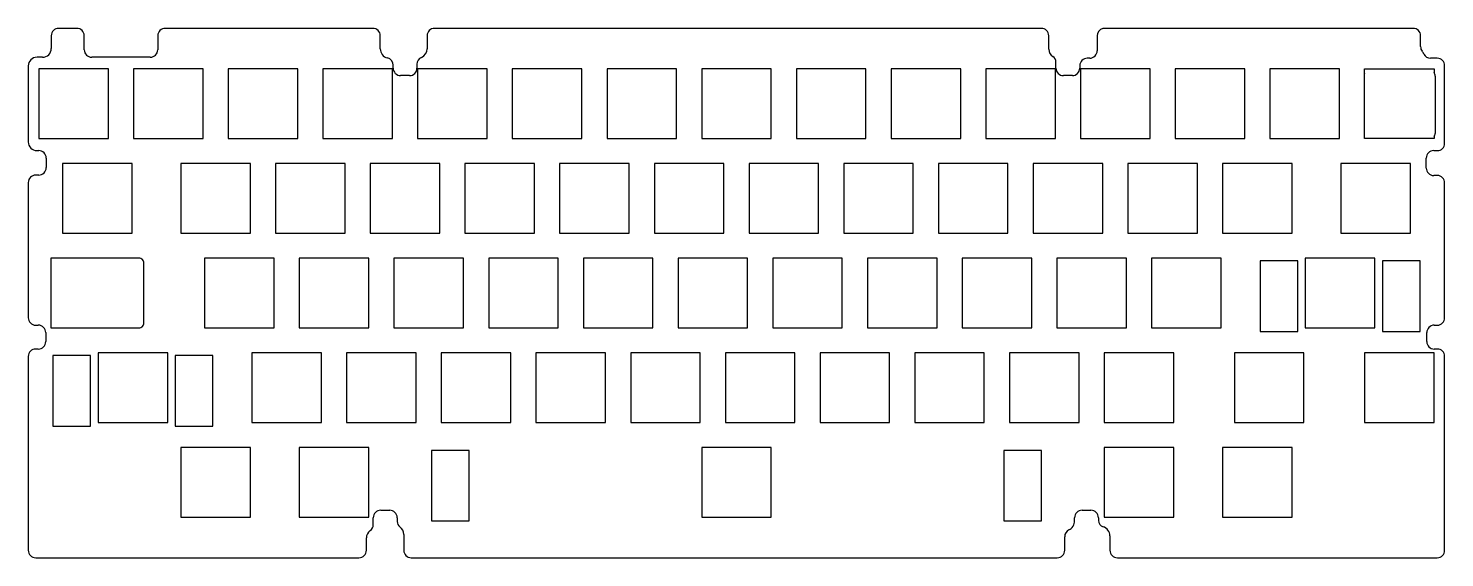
# Model space of a CAD drawing. Header units: millimetres. Extents: x 0 to 284, y -138 to -31.
import ezdxf

# ---------------------------------------------------------------- set-up
doc = ezdxf.new("R2010")
doc.units = ezdxf.units.MM
doc.header["$MEASUREMENT"] = 0

msp = doc.modelspace()

# ---------------------------------------------------------------- linework, layer by layer
for p, q in [((9.25, -31.21), (5.61, -31.21)), ((68.81, -31.21), (27.05, -31.21)), ((196.5, -31.21), (81.23, -31.21)), ((196.5, -31.25), (196.5, -31.21)), ((203.31, -31.21), (196.85, -31.21)), ((278.11, -31.21), (215.7, -31.21)), ((215.7, -31.21), (215.7, -31.25)), ((4.11, -32.71), (4.11, -35.27)), ((10.75, -35.52), (10.75, -32.71)), ((25.55, -32.71), (25.55, -35.52)), ((70.31, -35.32), (70.31, -32.71)), ((79.73, -32.71), (79.73, -35.31)), ((204.81, -35.41), (204.81, -32.71)), ((214.55, -32.71), (214.55, -35.71)), ((279.61, -34.89), (279.61, -32.71)), ((2.36, -37.02), (1.25, -37.02)), ((24.05, -37.02), (12.25, -37.02)), ((-0.5, -38.77), (-0.5, -54.05)), ((72.9, -39.21), (72.9, -38.62)), ((77.7, -38.42), (77.7, -39.21)), ((206.25, -39.21), (206.25, -37.98)), ((211.05, -38.71), (211.05, -39.21)), ((213.05, -37.21), (212.55, -37.21)), ((268.33, -40.31), (268.33, -39.33)), ((268.33, -39.33), (282.33, -39.33)), ((282.95, -37.21), (281.62, -37.21)), ((282.33, -39.33), (282.33, -40.08)), ((284.45, -54.3), (284.45, -38.71)), ((76.2, -40.71), (74.4, -40.71)), ((209.55, -40.71), (207.75, -40.71)), ((268.33, -52.33), (268.33, -40.33, 0)), ((282.53, -40.83), (282.53, -52.33)), ((268.33, -53.33), (268.33, -52.35)), ((282.33, -53.33), (268.33, -53.33)), ((282.33, -52.93), (282.33, -53.33)), ((1.25, -55.8), (1.6, -55.8)), ((282.25, -55.8), (282.95, -55.8)), ((3.1, -57.3), (3.1, -59.22)), ((280.75, -59.3), (280.75, -57.3)), ((-0.5, -62.22), (-0.5, -89.4)), ((1.6, -60.72), (1, -60.72)), ((282.95, -60.8), (282.25, -60.8)), ((284.45, -89.4), (284.45, -62.3)), ((1, -90.9), (1.5, -90.9)), ((282.35, -90.9), (282.95, -90.9)), ((3, -92.4), (3, -94.2)), ((280.85, -94.2), (280.85, -92.4)), ((1.5, -95.7), (1, -95.7)), ((282.95, -95.7), (282.35, -95.7)), ((-0.5, -97.2), (-0.5, -136.16)), ((284.45, -136.16), (284.45, -97.2)), ((70.41, -128.13), (72.21, -128.13)), ((211.5, -128.13), (213.3, -128.13)), ((68.91, -131), (68.91, -129.63)), ((73.71, -129.63), (73.71, -130.4)), ((210, -130.25), (210, -129.63)), ((214.8, -129.63), (214.8, -130.2)), ((67.51, -136.16), (67.51, -133.69)), ((75.04, -133), (75.04, -136.16)), ((208.01, -136.16), (208.01, -133.44)), ((217.1, -133.27), (217.1, -136.16)), ((1, -137.66), (66.01, -137.66)), ((76.54, -137.66), (206.51, -137.66)), ((218.6, -137.66), (282.95, -137.66))]:
    msp.add_line(p, q)
for points in [[(1.63, -39.33), (1.63, -53.33), (15.63, -53.33), (15.63, -39.33)], [(34.68, -53.33), (34.68, -39.33), (20.68, -39.33), (20.68, -53.33)], [(39.73, -39.33), (39.73, -53.33), (53.73, -53.33), (53.73, -39.33)], [(58.78, -53.33), (72.78, -53.33), (72.78, -39.33), (58.78, -39.33)], [(77.83, -39.33), (77.83, -53.33), (91.83, -53.33), (91.83, -39.33)], [(96.88, -53.33), (110.88, -53.33), (110.88, -39.33), (96.88, -39.33)], [(129.93, -39.33), (115.93, -39.33), (115.93, -53.33), (129.93, -53.33)], [(148.98, -53.33), (148.98, -39.33), (134.98, -39.33), (134.98, -53.33)], [(154.03, -53.33), (168.03, -53.33), (168.03, -39.33), (154.03, -39.33)], [(187.08, -39.33), (173.08, -39.33), (173.08, -53.33), (187.08, -53.33)], [(192.13, -53.33), (206.13, -53.33), (206.13, -39.33), (192.13, -39.33)], [(211.18, -39.33), (211.18, -53.33), (225.18, -53.33), (225.18, -39.33)], [(230.23, -53.33), (244.23, -53.33), (244.23, -39.33), (230.23, -39.33)], [(263.28, -53.33), (263.28, -39.33), (249.28, -39.33), (249.28, -53.33)], [(6.39, -58.38), (6.39, -72.38), (20.39, -72.38), (20.39, -58.38)], [(30.2, -72.38), (44.2, -72.38), (44.2, -58.38), (30.2, -58.38)], [(49.25, -58.38), (49.25, -72.38), (63.25, -72.38), (63.25, -58.38)], [(68.3, -58.38), (68.3, -72.38), (82.3, -72.38), (82.3, -58.38)], [(101.35, -72.38), (101.35, -58.38), (87.35, -58.38), (87.35, -72.38)], [(120.4, -58.38), (106.4, -58.38), (106.4, -72.38), (120.4, -72.38)], [(139.45, -72.38), (139.45, -58.38), (125.45, -58.38), (125.45, -72.38)], [(144.5, -58.38), (144.5, -72.38), (158.5, -72.38), (158.5, -58.38)], [(177.55, -58.38), (163.55, -58.38), (163.55, -72.38), (177.55, -72.38)], [(182.6, -58.38), (182.6, -72.38), (196.6, -72.38), (196.6, -58.38)], [(201.65, -58.38), (201.65, -72.38), (215.65, -72.38), (215.65, -58.38)], [(220.7, -72.38), (234.7, -72.38), (234.7, -58.38), (220.7, -58.38)], [(253.75, -58.38), (239.75, -58.38), (239.75, -72.38), (253.75, -72.38)], [(277.57, -72.38), (277.57, -58.38), (263.57, -58.38), (263.57, -72.38)], [(34.97, -77.43), (34.97, -91.43), (48.97, -91.43), (48.97, -77.43)], [(54.02, -91.43), (68.02, -91.43), (68.02, -77.43), (54.02, -77.43)], [(87.07, -91.43), (87.07, -77.43), (73.07, -77.43), (73.07, -91.43)], [(92.12, -77.43), (92.12, -91.43), (106.12, -91.43), (106.12, -77.43)], [(125.17, -91.43), (125.17, -77.43), (111.17, -77.43), (111.17, -91.43)], [(144.22, -77.43), (130.22, -77.43), (130.22, -91.43), (144.22, -91.43)], [(149.27, -91.43), (163.27, -91.43), (163.27, -77.43), (149.27, -77.43)], [(168.32, -77.43), (168.32, -91.43), (182.32, -91.43), (182.32, -77.43)], [(187.37, -91.43), (201.37, -91.43), (201.37, -77.43), (187.37, -77.43)], [(220.42, -77.43), (206.42, -77.43), (206.42, -91.43), (220.42, -91.43)], [(239.47, -91.43), (239.47, -77.43), (225.47, -77.43), (225.47, -91.43)], [(254.9, -77.98), (247.32, -77.98), (247.32, -92.18), (254.9, -92.18)], [(270.42, -77.43), (256.42, -77.43), (256.42, -91.43), (270.42, -91.43)], [(271.95, -77.98), (271.95, -92.18), (279.52, -92.18), (279.52, -77.98)], [(27.54, -96.48), (13.54, -96.48), (13.54, -110.48), (27.54, -110.48)], [(44.49, -96.48), (44.49, -110.48), (58.49, -110.48), (58.49, -96.48)], [(77.54, -110.48), (77.54, -96.48), (63.54, -96.48), (63.54, -110.48)], [(82.59, -110.48), (96.59, -110.48), (96.59, -96.48), (82.59, -96.48)], [(101.64, -110.48), (115.64, -110.48), (115.64, -96.48), (101.64, -96.48)], [(134.69, -96.48), (120.69, -96.48), (120.69, -110.48), (134.69, -110.48)], [(139.74, -96.48), (139.74, -110.48), (153.74, -110.48), (153.74, -96.48)], [(172.79, -96.48), (158.79, -96.48), (158.79, -110.48), (172.79, -110.48)], [(177.84, -96.48), (177.84, -110.48), (191.84, -110.48), (191.84, -96.48)], [(210.89, -96.48), (196.89, -96.48), (196.89, -110.48), (210.89, -110.48)], [(215.94, -96.48), (215.94, -110.48), (229.94, -110.48), (229.94, -96.48)], [(242.14, -96.48), (242.14, -110.48), (256.13, -110.48), (256.13, -96.48)], [(282.33, -96.48), (268.33, -96.48), (268.33, -110.48), (282.33, -110.48)], [(12.01, -97.03), (4.44, -97.03), (4.44, -111.23), (12.01, -111.23)], [(36.64, -97.03), (29.06, -97.03), (29.06, -111.23), (36.64, -111.23)], [(30.2, -115.53), (30.2, -129.53), (44.2, -129.53), (44.2, -115.53)], [(54.02, -115.53), (54.02, -129.53), (68.02, -129.53), (68.02, -115.53)], [(80.63, -116.08), (80.63, -130.28), (88.2, -130.28), (88.2, -116.08)], [(134.98, -129.53), (148.98, -129.53), (148.98, -115.53), (134.98, -115.53)], [(195.75, -130.28), (203.33, -130.28), (203.33, -116.08), (195.75, -116.08)], [(229.94, -129.53), (229.94, -115.53), (215.94, -115.53), (215.94, -129.53)], [(253.75, -129.53), (253.75, -115.53), (239.75, -115.53), (239.75, -129.53)]]:
    msp.add_lwpolyline(points, close=True)
msp.add_lwpolyline([(4.01, -91.43), (21.77, -91.43, 0.414214), (22.77, -90.43), (22.77, -78.43, 0.414214), (21.77, -77.43), (4.01, -77.43)], format="xyb", close=True)
for centre, radius, start, end in [((5.61, -32.71), 1.5, 90, 180), ((9.25, -32.71), 1.5, 0, 90), ((27.05, -32.71), 1.5, 90, 180), ((68.81, -32.71), 1.5, 0, 90), ((81.23, -32.71), 1.5, 90, 180), ((196.85, -32.71), 1.5, 90, 103.7769), ((203.31, -32.71), 1.5, 0, 90), ((216.05, -32.71), 1.5, 103.7769, 180), ((278.11, -32.71), 1.5, 0, 90), ((1.25, -38.77), 1.75, 90, 180), ((2.36, -35.27), 1.75, 270, 0), ((12.25, -35.52), 1.5, 180, 270), ((24.05, -35.52), 1.5, 270, 0), ((72.21, -35.32), 1.9, 180, 256.2269), ((77.83, -35.31), 1.9, 293.8478, 0), ((206.51, -35.41), 1.7, 180, 238.7683), ((204.95, -37.98), 1.3, 0, 58.7683), ((213.05, -35.71), 1.5, 270, 0), ((281.11, -34.89), 1.5, 180, 217.5725), ((277.15, -37.94), 3.5, 26.5235, 37.5725), ((281.62, -35.71), 1.5, 206.5235, 270), ((71.4, -38.62), 1.5, 0, 76.2269), ((74.4, -39.21), 1.5, 180, 270), ((76.2, -39.21), 1.5, 270, 0), ((79.2, -38.42), 1.5, 113.8478, 180), ((207.75, -39.21), 1.5, 180, 270), ((209.55, -39.21), 1.5, 270, 0), ((212.55, -38.71), 1.5, 90, 180), ((282.95, -38.71), 1.5, 0, 90), ((269.33, -40.33), 1, 178.7846, 180.0002), ((281.03, -40.83), 1.5, 0, 29.927), ((1.25, -54.05), 1.75, 180, 270), ((269.33, -52.33), 1, 180, 181.2154), ((281.53, -52.33), 1, 323.1294, 0), ((1.6, -57.3), 1.5, 0, 90), ((282.25, -57.3), 1.5, 90, 180), ((282.95, -54.3), 1.5, 270, 0), ((1.6, -59.22), 1.5, 270, 0), ((282.25, -59.3), 1.5, 180, 270), ((1, -62.22), 1.5, 90, 180), ((282.95, -62.3), 1.5, 0, 90), ((1, -89.4), 1.5, 180, 270), ((1.5, -92.4), 1.5, 0, 90), ((282.35, -92.4), 1.5, 90, 180), ((282.95, -89.4), 1.5, 270, 0), ((1, -97.2), 1.5, 90, 180), ((1.5, -94.2), 1.5, 270, 0), ((282.35, -94.2), 1.5, 180, 270), ((282.95, -97.2), 1.5, 0, 90), ((70.41, -129.63), 1.5, 90, 180), ((72.21, -129.63), 1.5, 0, 90), ((211.5, -129.63), 1.5, 90, 180), ((213.3, -129.63), 1.5, 0, 90), ((67.41, -131), 1.5, 305.2, 0), ((75.01, -130.4), 1.3, 180, 234.3207), ((207.95, -130.25), 2.05, 296.0322, 0), ((216.1, -130.2), 1.3, 180, 253.695), ((69.31, -133.69), 1.8, 125.2, 180), ((73.14, -133), 1.9, 0, 54.3207), ((209.51, -133.44), 1.5, 116.0322, 180), ((215.2, -133.27), 1.9, 0, 73.695), ((1, -136.16), 1.5, 180, 270), ((66.01, -136.16), 1.5, 270, 0), ((76.54, -136.16), 1.5, 180, 270), ((206.51, -136.16), 1.5, 270, 0), ((218.6, -136.16), 1.5, 180, 270), ((282.95, -136.16), 1.5, 270, 0)]:
    msp.add_arc(centre, radius, start, end)

doc.saveas('drawing.dxf')
